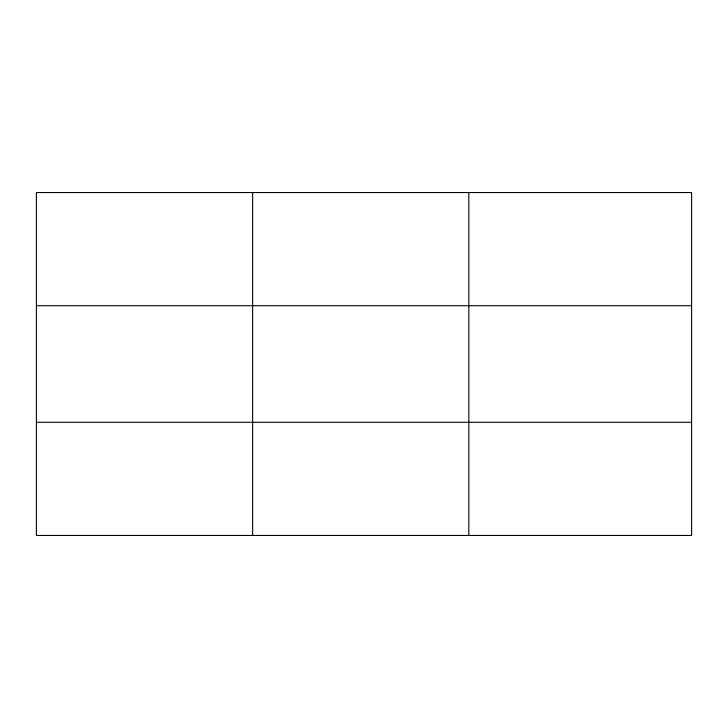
<?xml version="1.0" encoding="UTF-8"?>
<svg xmlns="http://www.w3.org/2000/svg" width="728" height="728" viewBox="0 0 728 728"><rect width="100%" height="100%" fill="white"/><g stroke="black" fill="none" stroke-linecap="round" stroke-linejoin="round"><path stroke-width="1.09" d="M252.616 535.453L252.616 192.547M468.832 535.453L468.832 192.547M36.4 305.705L691.6 305.705M36.4 422.295L691.6 422.295M691.6 192.547L691.6 535.453L36.4 535.453L36.4 192.547L691.6 192.547"/></g></svg>
